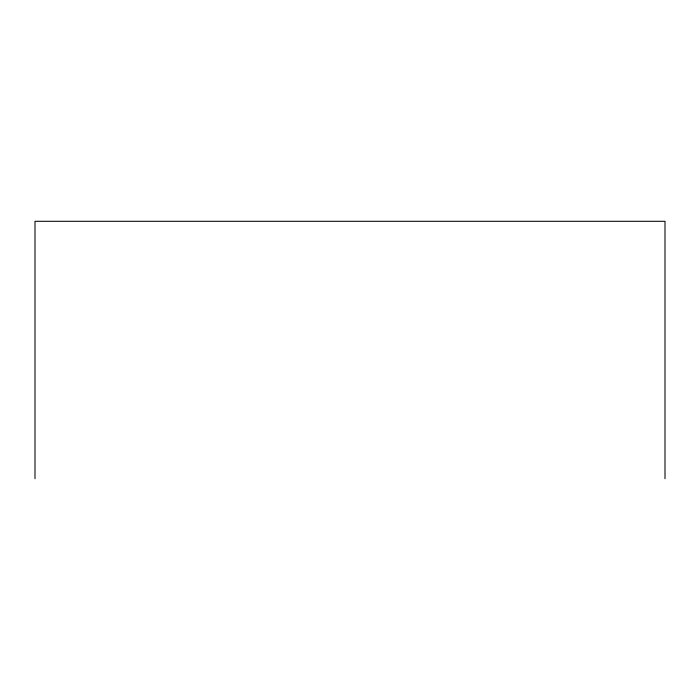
<?xml version="1.0" encoding="UTF-8"?>
<svg xmlns="http://www.w3.org/2000/svg" width="700" height="700" viewBox="0 0 700 700"><rect width="100%" height="100%" fill="white"/><g stroke="black" fill="none" stroke-linecap="round" stroke-linejoin="round"><path stroke-width="1.05" d="M665 478.704L665 221.296L35 221.296L35 478.704"/></g></svg>
